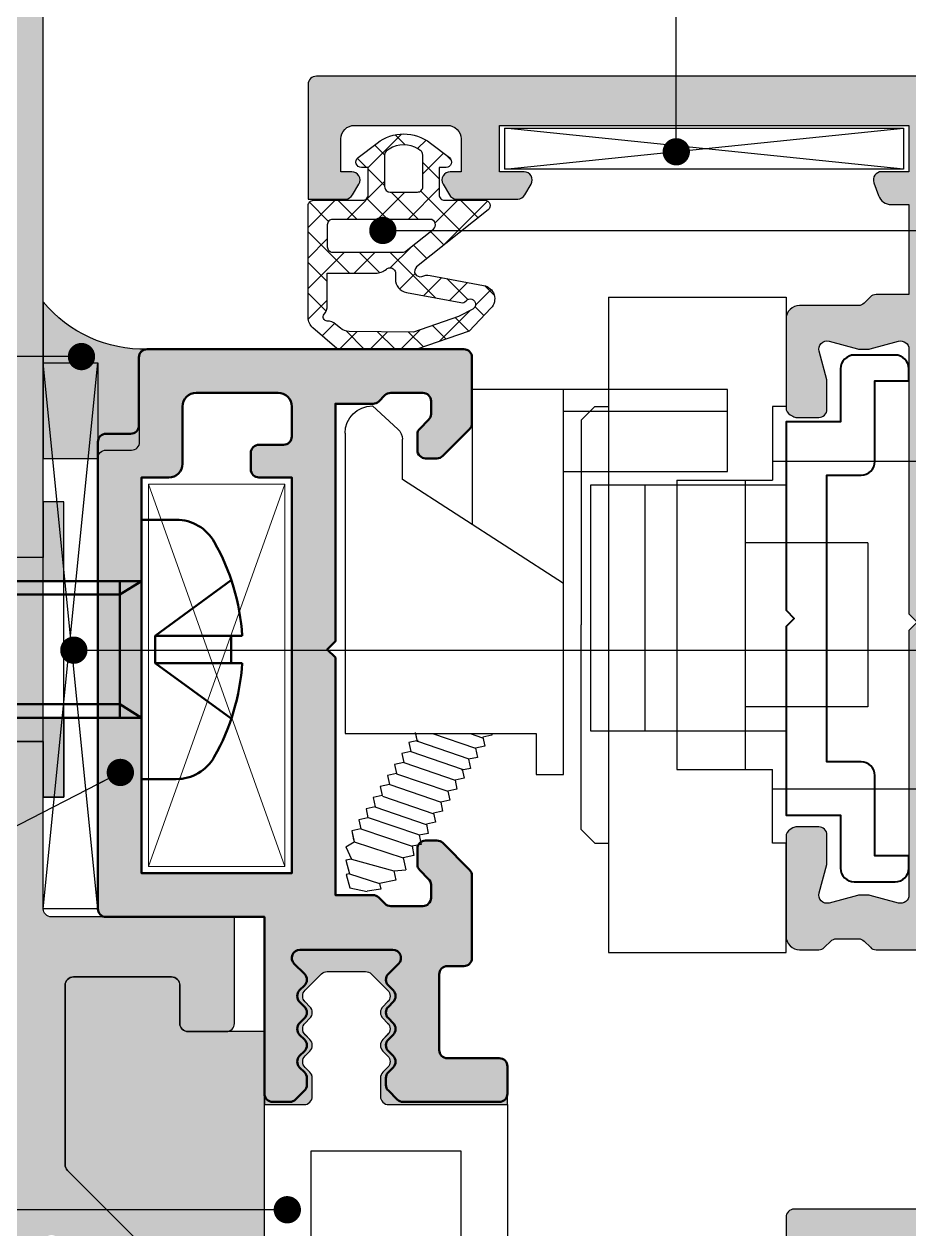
# Model space of a CAD drawing. Header units: millimetres. Extents: x 12 to 3612, y 18 to 315.
# Drawn here: x 1388.13 to 1420.53, y 148.55 to 192.69 of the extents above; entities that cross this region are included whole.
import ezdxf

# ---------------------------------------------------------------- set-up
doc = ezdxf.new("R2010")
doc.units = ezdxf.units.MM
for name, color, linetype in [('Aksesuar', 7, 'Continuous'), ('aksesuar_k', 7, 'Continuous'), ('ölçü_k', 250, 'Continuous')]:
    doc.layers.add(name, color=color, linetype=linetype)
doc.layers.add('AM_0N', color=7, linetype='Continuous', lineweight=50)
doc.styles.get("Standard").update_dxf_attribs({"font": 'arial.ttf'})
doc.dimstyles.new('ISO-25', dxfattribs={"dimtxt": 2.5, "dimasz": 2.5, "dimexe": 1.25, "dimexo": 0.625, "dimtad": 1, "dimtxsty": 'Standard', "dimcen": 2.5, "dimadec": 0, "dimazin": 0, "dimtfac": 1, "dimtmove": 0, "dimatfit": 3, "dimfxl": 1, "dimarcsym": 0})

# ---------------------------------------------------------------- blocks, each defined once
blk = doc.blocks.new('SLK1B')
blk.add_hatch(color=0).paths.add_polyline_path([(934.464, 454.715), (934.464, 456.991), (933.064, 456.991), (931.664, 456.991, -0.414214), (931.364, 457.291), (931.364, 458.691, 0.414214), (931.064, 458.991), (927.464, 458.991, 0.414214), (927.164, 458.691), (927.164, 452.115, 0.198912), (927.252, 451.903), (933.276, 445.879, -0.198912), (933.364, 445.667), (934.464, 445.667), (934.464, 454.315)])
blk.add_lwpolyline([(934.464, 445.667), (934.464, 454.315), (934.464, 454.715), (934.464, 456.991), (933.064, 456.991), (931.664, 456.991, -0.414214), (931.364, 457.291), (931.364, 458.691, 0.414214), (931.064, 458.991), (927.464, 458.991, 0.414214), (927.164, 458.691), (927.164, 452.115, 0.198912), (927.252, 451.903), (933.276, 445.879, -0.198912), (933.364, 445.667)], format="xyb", close=True)
blk = doc.blocks.new('A03088')
at = {"color": 0}
for p, q in [((-2149.86, 2825.508), (-2147.86, 2845.508)), ((-2147.86, 2825.508), (-2149.86, 2845.508))]:
    blk.add_line(p, q, dxfattribs=at)
blk.add_lwpolyline([(-2149.86, 2825.508), (-2149.86, 2845.508), (-2147.86, 2845.508), (-2147.86, 2825.508)], close=True, dxfattribs=at)
blk = doc.blocks.new('V6 05 20')
at = {"layer": 'AM_0N', "color": 0}
for p, q in [((-128.974, 351.231), (-130.245, 351.231)), ((-130.245, 348.981), (-130.245, 351.231)), ((-151.545, 348.981), (-152.245, 348.281)), ((-151.545, 343.981), (-151.545, 348.981)), ((-131.045, 348.981), (-151.545, 348.981)), ((-130.245, 348.981), (-131.045, 348.981)), ((-131.045, 348.49), (-130.245, 348.981)), ((-131.045, 343.981), (-131.045, 348.981)), ((-130.245, 343.981), (-130.245, 348.981)), ((-126.958, 349.016), (-129.745, 346.981)), ((-152.245, 344.681), (-152.245, 348.281)), ((-152.036, 348.49), (-131.045, 348.49)), ((-129.745, 346.981), (-126.958, 346.981)), ((-129.745, 345.981), (-129.745, 346.981)), ((-126.958, 346.981), (-126.561, 346.981)), ((-126.958, 345.981), (-126.958, 346.981)), ((-126.958, 343.946), (-129.745, 345.981)), ((-129.745, 345.981), (-126.958, 345.981)), ((-126.958, 345.981), (-126.561, 345.981)), ((-151.545, 343.981), (-152.245, 344.681)), ((-152.036, 344.472), (-131.045, 344.472)), ((-131.045, 344.472), (-130.245, 343.981)), ((-131.045, 343.981), (-151.545, 343.981)), ((-130.245, 343.981), (-131.045, 343.981)), ((-130.245, 343.981), (-130.245, 341.731)), ((-128.974, 341.731), (-130.245, 341.731))]:
    blk.add_line(p, q, dxfattribs=at)
at = {"layer": 'AM_0N', "color": 0, "extrusion": (0, 0, -1)}
for centre, radius, start, end in [((128.974, 349.631), 1.6, 90, 150.5155), ((134.545, 346.481), 8, 150.5155, 176.4167), ((134.545, 346.481), 8, 183.5833, 209.4845), ((128.974, 343.331), 1.6, 209.4845, 270)]:
    blk.add_arc(centre, radius, start, end, dxfattribs=at)
blk = doc.blocks.new('50MN800')
at = {"ltscale": 10}
h = blk.add_hatch(color=252, dxfattribs=at)
edge = h.paths.add_edge_path()
edge.add_line((2512.086, 1101.666), (2512.086, 1079.166))
edge.add_line((2512.086, 1079.166), (2412.386, 1079.166))
edge.add_arc((2412.386, 1079.466), 0.3, 180, 270, ccw=False)
edge.add_line((2412.086, 1079.466), (2412.086, 1081.153))
edge.add_arc((2412.386, 1081.153), 0.3, 175, 180, ccw=False)
edge.add_line((2412.087, 1081.179), (2412.149, 1081.892))
edge.add_arc((2412.448, 1081.866), 0.3, 90, 175, ccw=False)
edge.add_line((2412.448, 1082.166), (2412.986, 1082.166))
edge.add_arc((2412.986, 1081.866), 0.3, 0, 90, ccw=False)
edge.add_line((2413.286, 1081.866), (2413.286, 1080.966))
edge.add_arc((2413.586, 1080.966), 0.3, 180, 270)
edge.add_line((2413.586, 1080.666), (2414.834, 1080.666))
edge.add_arc((2414.834, 1080.966), 0.3, 270, 350)
edge.add_line((2415.13, 1080.914), (2415.324, 1082.018))
edge.add_arc((2415.62, 1081.966), 0.3, 90, 170, ccw=False)
edge.add_line((2415.62, 1082.266), (2416.067, 1082.266))
edge.add_line((2416.067, 1082.266), (2416.386, 1081.766))
edge.add_line((2416.386, 1081.766), (2416.704, 1082.266))
edge.add_line((2416.704, 1082.266), (2418.197, 1082.266))
edge.add_arc((2418.197, 1081.966), 0.3, 5, 90, ccw=False)
edge.add_line((2418.496, 1081.992), (2418.562, 1081.24))
edge.add_arc((2418.861, 1081.266), 0.3, 185, 270)
edge.add_line((2418.861, 1080.966), (2421.086, 1080.966))
edge.add_line((2421.086, 1080.966), (2422.086, 1081.966))
edge.add_line((2422.086, 1081.966), (2422.086, 1085.285))
edge.add_line((2422.086, 1085.285), (2421.304, 1086.066))
edge.add_line((2421.304, 1086.066), (2421.154, 1086.066))
edge.add_line((2421.154, 1086.066), (2420.836, 1086.566))
edge.add_line((2420.836, 1086.566), (2420.517, 1086.066))
edge.add_line((2420.517, 1086.066), (2419.354, 1086.066))
edge.add_line((2419.354, 1086.066), (2419.036, 1086.566))
edge.add_line((2419.036, 1086.566), (2418.717, 1086.066))
edge.add_line((2418.717, 1086.066), (2417.554, 1086.066))
edge.add_line((2417.554, 1086.066), (2417.236, 1086.566))
edge.add_line((2417.236, 1086.566), (2416.917, 1086.066))
edge.add_line((2416.917, 1086.066), (2415.62, 1086.066))
edge.add_arc((2415.62, 1086.366), 0.3, 190, 270, ccw=False)
edge.add_line((2415.324, 1086.314), (2415.13, 1087.418))
edge.add_arc((2414.834, 1087.366), 0.3, 10, 90)
edge.add_line((2414.834, 1087.666), (2413.586, 1087.666))
edge.add_arc((2413.586, 1087.366), 0.3, 90, 180)
edge.add_line((2413.286, 1087.366), (2413.286, 1086.466))
edge.add_arc((2412.986, 1086.466), 0.3, 270, 360, ccw=False)
edge.add_line((2412.986, 1086.166), (2412.448, 1086.166))
edge.add_arc((2412.448, 1086.466), 0.3, 185, 270, ccw=False)
edge.add_line((2412.149, 1086.44), (2412.087, 1087.153))
edge.add_arc((2412.386, 1087.179), 0.3, 180, 185, ccw=False)
edge.add_line((2412.086, 1087.179), (2412.086, 1088.866))
edge.add_arc((2412.386, 1088.866), 0.3, 90, 180, ccw=False)
edge.add_line((2412.386, 1089.166), (2415.925, 1089.166))
edge.add_arc((2415.925, 1088.866), 0.3, 10, 90, ccw=False)
edge.add_line((2416.221, 1088.918), (2416.292, 1088.514))
edge.add_arc((2416.588, 1088.566), 0.3, 190, 270)
edge.add_line((2416.588, 1088.266), (2421.586, 1088.266))
edge.add_arc((2421.586, 1088.766), 0.5, 270, 360)
edge.add_line((2422.086, 1088.766), (2422.086, 1089.441))
edge.add_arc((2422.386, 1089.441), 0.3, 135, 180, ccw=False)
edge.add_line((2422.174, 1089.654), (2422.374, 1089.854))
edge.add_arc((2422.162, 1090.066), 0.3, 315, 405)
edge.add_line((2422.374, 1090.278), (2422.198, 1090.454))
edge.add_arc((2422.41, 1090.666), 0.3, 135, 225, ccw=False)
edge.add_line((2422.198, 1090.878), (2422.374, 1091.054))
edge.add_arc((2422.162, 1091.266), 0.3, 315, 405)
edge.add_line((2422.374, 1091.478), (2422.198, 1091.654))
edge.add_arc((2422.41, 1091.866), 0.3, 135, 225, ccw=False)
edge.add_line((2422.198, 1092.078), (2422.374, 1092.254))
edge.add_arc((2422.162, 1092.466), 0.3, 315, 405)
edge.add_line((2422.374, 1092.678), (2422.198, 1092.854))
edge.add_arc((2422.41, 1093.066), 0.3, 135, 225, ccw=False)
edge.add_line((2422.198, 1093.278), (2422.374, 1093.454))
edge.add_arc((2422.162, 1093.666), 0.3, 315, 405)
edge.add_line((2422.374, 1093.878), (2422.198, 1094.054))
edge.add_arc((2422.41, 1094.266), 0.3, 180, 225, ccw=False)
edge.add_line((2422.11, 1094.266), (2422.11, 1094.866))
edge.add_line((2422.11, 1094.866), (2422.41, 1095.166))
edge.add_line((2422.41, 1095.166), (2422.11, 1095.466))
edge.add_line((2422.11, 1095.466), (2422.11, 1096.066))
edge.add_arc((2422.41, 1096.066), 0.3, 135, 180, ccw=False)
edge.add_line((2422.198, 1096.278), (2422.374, 1096.454))
edge.add_arc((2422.162, 1096.666), 0.3, 315, 405)
edge.add_line((2422.374, 1096.878), (2422.198, 1097.054))
edge.add_arc((2422.41, 1097.266), 0.3, 134.9997, 225, ccw=False)
edge.add_line((2422.198, 1097.478), (2422.374, 1097.654))
edge.add_arc((2422.162, 1097.866), 0.3, 314.9997, 405)
edge.add_line((2422.374, 1098.078), (2422.198, 1098.254))
edge.add_arc((2422.41, 1098.466), 0.3, 135, 225, ccw=False)
edge.add_line((2422.198, 1098.678), (2422.374, 1098.854))
edge.add_arc((2422.162, 1099.066), 0.3, 315, 405)
edge.add_line((2422.374, 1099.278), (2421.654, 1099.997))
edge.add_arc((2421.442, 1099.785), 0.3, 45, 135)
edge.add_line((2421.23, 1099.997), (2421.031, 1099.798))
edge.add_arc((2420.819, 1100.011), 0.3, 225, 315, ccw=False)
edge.add_line((2420.607, 1099.798), (2420.231, 1100.174))
edge.add_arc((2420.019, 1099.962), 0.3, 45, 135)
edge.add_line((2419.807, 1100.174), (2419.431, 1099.798))
edge.add_arc((2419.219, 1100.011), 0.3, 225, 315, ccw=False)
edge.add_line((2419.007, 1099.798), (2418.631, 1100.174))
edge.add_arc((2418.419, 1099.962), 0.3, 45, 135)
edge.add_line((2418.207, 1100.174), (2417.831, 1099.798))
edge.add_arc((2417.619, 1100.011), 0.3, 225, 315, ccw=False)
edge.add_line((2417.407, 1099.798), (2417.031, 1100.174))
edge.add_arc((2416.819, 1099.962), 0.3, 45, 135)
edge.add_line((2416.607, 1100.174), (2416.231, 1099.798))
edge.add_arc((2416.019, 1100.011), 0.3, 225, 315, ccw=False)
edge.add_line((2415.807, 1099.798), (2415.431, 1100.174))
edge.add_arc((2415.219, 1099.962), 0.3, 45, 135)
edge.add_line((2415.007, 1100.174), (2414.631, 1099.798))
edge.add_arc((2414.419, 1100.011), 0.3, 225, 315, ccw=False)
edge.add_line((2414.207, 1099.798), (2413.831, 1100.174))
edge.add_arc((2413.619, 1099.962), 0.3, 45, 135)
edge.add_line((2413.407, 1100.174), (2413.031, 1099.798))
edge.add_arc((2412.819, 1100.011), 0.3, 225, 315, ccw=False)
edge.add_line((2412.607, 1099.798), (2412.231, 1100.174))
edge.add_arc((2412.019, 1099.962), 0.3, 45, 135)
edge.add_line((2411.807, 1100.174), (2411.431, 1099.798))
edge.add_arc((2411.219, 1100.011), 0.3, 225, 315, ccw=False)
edge.add_line((2411.007, 1099.798), (2410.631, 1100.174))
edge.add_arc((2410.419, 1099.962), 0.3, 45, 135)
edge.add_line((2410.207, 1100.174), (2409.831, 1099.798))
edge.add_arc((2409.619, 1100.011), 0.3, 225, 315, ccw=False)
edge.add_line((2409.407, 1099.798), (2409.031, 1100.174))
edge.add_arc((2408.819, 1099.962), 0.3, 45, 135)
edge.add_line((2408.607, 1100.174), (2408.231, 1099.798))
edge.add_arc((2408.019, 1100.011), 0.3, 225, 315, ccw=False)
edge.add_line((2407.807, 1099.798), (2407.431, 1100.174))
edge.add_arc((2407.219, 1099.962), 0.3, 45, 135)
edge.add_line((2407.007, 1100.174), (2406.631, 1099.798))
edge.add_arc((2406.419, 1100.011), 0.3, 225, 315, ccw=False)
edge.add_line((2406.207, 1099.798), (2405.831, 1100.174))
edge.add_arc((2405.619, 1099.962), 0.3, 45, 135)
edge.add_line((2405.407, 1100.174), (2405.031, 1099.798))
edge.add_arc((2404.819, 1100.011), 0.3, 225, 315, ccw=False)
edge.add_line((2404.607, 1099.798), (2404.231, 1100.174))
edge.add_arc((2404.019, 1099.962), 0.3, 45, 135)
edge.add_line((2403.807, 1100.174), (2403.431, 1099.798))
edge.add_arc((2403.219, 1100.011), 0.3, 225, 315, ccw=False)
edge.add_line((2403.007, 1099.798), (2402.631, 1100.174))
edge.add_arc((2402.419, 1099.962), 0.3, 45, 135)
edge.add_line((2402.207, 1100.174), (2401.831, 1099.798))
edge.add_arc((2401.619, 1100.011), 0.3, 225, 315, ccw=False)
edge.add_line((2401.407, 1099.798), (2401.031, 1100.174))
edge.add_arc((2400.819, 1099.962), 0.3, 45, 135)
edge.add_line((2400.607, 1100.174), (2400.308, 1099.787))
edge.add_arc((2400.019, 1100.011), 0.366, 225, 322.3703, ccw=False)
edge.add_line((2399.76, 1099.752), (2398.434, 1101.078))
edge.add_arc((2398.222, 1100.866), 0.3, 45, 90)
edge.add_line((2398.222, 1101.166), (2397.386, 1101.166))
edge.add_arc((2397.386, 1100.866), 0.3, 90, 180)
edge.add_line((2397.086, 1100.866), (2397.086, 1100.766))
edge.add_arc((2396.786, 1100.766), 0.3, 270, 360, ccw=False)
edge.add_line((2396.786, 1100.466), (2396.386, 1100.466))
edge.add_arc((2396.386, 1100.766), 0.3, 180, 270, ccw=False)
edge.add_line((2396.086, 1100.766), (2396.086, 1101.542))
edge.add_arc((2396.386, 1101.542), 0.3, 135, 180, ccw=False)
edge.add_line((2396.174, 1101.754), (2396.498, 1102.078))
edge.add_arc((2396.71, 1101.866), 0.3, 90, 135, ccw=False)
edge.add_line((2396.71, 1102.166), (2399.267, 1102.166))
edge.add_line((2399.267, 1102.166), (2399.586, 1101.666))
edge.add_line((2399.586, 1101.666), (2399.904, 1102.166))
edge.add_line((2399.904, 1102.166), (2401.067, 1102.166))
edge.add_line((2401.067, 1102.166), (2401.386, 1101.666))
edge.add_line((2401.386, 1101.666), (2401.704, 1102.166))
edge.add_line((2401.704, 1102.166), (2401.704, 1103.866))
edge.add_line((2401.704, 1103.866), (2402.004, 1104.166))
edge.add_line((2402.004, 1104.166), (2401.704, 1104.466))
edge.add_line((2401.704, 1104.466), (2401.704, 1106.166))
edge.add_line((2401.704, 1106.166), (2400.823, 1106.166))
edge.add_line((2400.823, 1106.166), (2400.504, 1106.666))
edge.add_line((2400.504, 1106.666), (2400.186, 1106.166))
edge.add_line((2400.186, 1106.166), (2396.71, 1106.166))
edge.add_arc((2396.71, 1106.466), 0.3, 225, 270, ccw=False)
edge.add_line((2396.498, 1106.254), (2396.174, 1106.578))
edge.add_arc((2396.386, 1106.79), 0.3, 180, 225, ccw=False)
edge.add_line((2396.086, 1106.79), (2396.086, 1107.566))
edge.add_arc((2396.386, 1107.566), 0.3, 90, 180, ccw=False)
edge.add_line((2396.386, 1107.866), (2396.786, 1107.866))
edge.add_arc((2396.786, 1107.566), 0.3, 0, 90, ccw=False)
edge.add_line((2397.086, 1107.566), (2397.086, 1107.466))
edge.add_arc((2397.386, 1107.466), 0.3, 180, 270)
edge.add_line((2397.386, 1107.166), (2398.222, 1107.166))
edge.add_arc((2398.222, 1107.466), 0.3, 270, 315)
edge.add_line((2398.434, 1107.254), (2399.758, 1108.578))
edge.add_arc((2399.97, 1108.366), 0.3, 90, 135, ccw=False)
edge.add_line((2399.97, 1108.666), (2413.662, 1108.666))
edge.add_arc((2413.662, 1108.366), 0.3, 45, 90, ccw=False)
edge.add_line((2413.874, 1108.578), (2419.898, 1102.554))
edge.add_arc((2420.11, 1102.766), 0.3, 225, 270)
edge.add_line((2420.11, 1102.466), (2426.686, 1102.466))
edge.add_arc((2426.686, 1102.766), 0.3, 270, 360)
edge.add_line((2426.986, 1102.766), (2426.986, 1106.366))
edge.add_arc((2426.686, 1106.366), 0.3, 0, 90)
edge.add_line((2426.686, 1106.666), (2425.286, 1106.666))
edge.add_arc((2425.286, 1106.966), 0.3, 180, 270, ccw=False)
edge.add_line((2424.986, 1106.966), (2424.986, 1108.366))
edge.add_arc((2425.286, 1108.366), 0.3, 90, 180, ccw=False)
edge.add_line((2425.286, 1108.666), (2429.186, 1108.666))
edge.add_line((2429.186, 1108.666), (2429.186, 1101.966))
edge.add_arc((2429.486, 1101.966), 0.3, 180, 270)
edge.add_line((2429.486, 1101.666), (2512.086, 1101.666))
h.paths.add_polyline_path([(2424.586, 1099.466), (2509.086, 1099.466), (2509.086, 1081.166), (2424.586, 1081.166)], flags=16)
edge = h.paths.add_edge_path(flags=16)
edge.add_line((2409.704, 1102.166), (2409.404, 1101.647))
edge.add_line((2409.404, 1101.647), (2409.104, 1102.166))
edge.add_line((2409.104, 1102.166), (2407.904, 1102.166))
edge.add_line((2407.904, 1102.166), (2407.604, 1101.647))
edge.add_line((2407.604, 1101.647), (2407.304, 1102.166))
edge.add_line((2407.304, 1102.166), (2406.104, 1102.166))
edge.add_line((2406.104, 1102.166), (2405.804, 1101.647))
edge.add_line((2405.804, 1101.647), (2405.504, 1102.166))
edge.add_line((2405.504, 1102.166), (2404.293, 1102.166))
edge.add_line((2404.293, 1102.166), (2404.004, 1101.666))
edge.add_line((2404.004, 1101.666), (2403.704, 1102.186))
edge.add_line((2403.704, 1102.186), (2403.704, 1106.166))
edge.add_line((2403.704, 1106.166), (2404.593, 1106.166))
edge.add_line((2404.593, 1106.166), (2404.904, 1106.666))
edge.add_line((2404.904, 1106.666), (2405.193, 1106.166))
edge.add_line((2405.193, 1106.166), (2406.393, 1106.166))
edge.add_line((2406.393, 1106.166), (2406.698, 1106.656))
edge.add_line((2406.698, 1106.656), (2407.004, 1106.166))
edge.add_line((2407.004, 1106.166), (2408.193, 1106.166))
edge.add_line((2408.193, 1106.166), (2408.498, 1106.656))
edge.add_line((2408.498, 1106.656), (2408.804, 1106.166))
edge.add_line((2408.804, 1106.166), (2409.993, 1106.166))
edge.add_line((2409.993, 1106.166), (2410.298, 1106.656))
edge.add_line((2410.298, 1106.656), (2410.604, 1106.166))
edge.add_line((2410.604, 1106.166), (2411.498, 1106.166))
edge.add_line((2411.498, 1106.166), (2411.998, 1106.666))
edge.add_line((2411.998, 1106.666), (2412.833, 1106.666))
edge.add_arc((2412.833, 1106.366), 0.3, 45, 90, ccw=False)
edge.add_line((2413.045, 1106.578), (2417.445, 1102.178))
edge.add_arc((2417.233, 1101.966), 0.3, -90, 45, ccw=False)
edge.add_line((2417.233, 1101.666), (2411.998, 1101.666))
edge.add_line((2411.998, 1101.666), (2411.498, 1102.166))
edge.add_line((2411.498, 1102.166), (2409.704, 1102.166))
at = {"color": 252, "ltscale": 10}
blk.add_lwpolyline([(2413.874, 1108.578), (2419.898, 1102.554, 0.198912), (2420.11, 1102.466), (2426.686, 1102.466, 0.414214), (2426.986, 1102.766), (2426.986, 1106.366, 0.414214), (2426.686, 1106.666), (2425.286, 1106.666, -0.414214), (2424.986, 1106.966), (2424.986, 1108.366, -0.414214), (2425.286, 1108.666), (2429.186, 1108.666), (2429.186, 1101.966, 0.414214), (2429.486, 1101.666), (2512.086, 1101.666)], format="xyb", dxfattribs=at)
blk = doc.blocks.new('50MN630')
h = blk.add_hatch(color=253)
h.paths.add_polyline_path([(-2015.185, 2837.69, -0.198912), (-2015.273, 2837.478), (-2016.258, 2836.492, -0.198912), (-2016.47, 2836.404), (-2016.885, 2836.404, -0.414214), (-2017.185, 2836.704), (-2017.185, 2837.28, -0.198912), (-2017.097, 2837.492), (-2016.773, 2837.817, 0.198912), (-2016.685, 2838.029), (-2016.685, 2838.504, 0.414214), (-2016.985, 2838.804), (-2018.16, 2838.804, 0.198912), (-2018.373, 2838.717), (-2018.597, 2838.492, -0.198912), (-2018.809, 2838.404), (-2020.185, 2838.404), (-2020.185, 2829.704), (-2020.485, 2829.404), (-2020.185, 2829.104), (-2020.185, 2820.404), (-2018.809, 2820.404, -0.198912), (-2018.597, 2820.317), (-2018.373, 2820.092, 0.198912), (-2018.16, 2820.004), (-2016.985, 2820.004, 0.414214), (-2016.685, 2820.304), (-2016.685, 2820.78, 0.198912), (-2016.773, 2820.992), (-2017.097, 2821.317, -0.198912), (-2017.185, 2821.529), (-2017.185, 2822.104, -0.414214), (-2016.885, 2822.404), (-2016.47, 2822.404, -0.198912), (-2016.258, 2822.317), (-2015.273, 2821.331, -0.198912), (-2015.185, 2821.119), (-2015.185, 2818.104, -0.414214), (-2015.485, 2817.804), (-2016.085, 2817.804, 0.414214), (-2016.385, 2817.504), (-2016.385, 2814.729, 0.414214), (-2016.085, 2814.429), (-2014.185, 2814.429, -0.414214), (-2013.885, 2814.129), (-2013.885, 2813.129, -0.414214), (-2014.185, 2812.829), (-2017.712, 2812.829, -0.198912), (-2017.924, 2812.917), (-2018.248, 2813.241, -0.198912), (-2018.336, 2813.453), (-2018.336, 2813.704, -0.198912), (-2018.248, 2813.917), (-2018.073, 2814.092, 0.414214), (-2018.073, 2814.517), (-2018.248, 2814.692, -0.414214), (-2018.248, 2815.117), (-2018.073, 2815.292, 0.414214), (-2018.073, 2815.717), (-2018.248, 2815.892, -0.414214), (-2018.248, 2816.317), (-2018.073, 2816.492, 0.414214), (-2018.073, 2816.917), (-2018.248, 2817.092, -0.414214), (-2018.248, 2817.517), (-2017.873, 2817.892, 0.668179), (-2018.085, 2818.404), (-2021.485, 2818.404, 0.668179), (-2021.697, 2817.892), (-2021.321, 2817.517, -0.414214), (-2021.321, 2817.092), (-2021.497, 2816.917, 0.414214), (-2021.497, 2816.492), (-2021.321, 2816.317, -0.414214), (-2021.321, 2815.892), (-2021.497, 2815.717, 0.414214), (-2021.497, 2815.292), (-2021.321, 2815.117, -0.414214), (-2021.321, 2814.692), (-2021.497, 2814.517, 0.414214), (-2021.497, 2814.092), (-2021.321, 2813.917, -0.198912), (-2021.233, 2813.704), (-2021.233, 2813.453, -0.198912), (-2021.321, 2813.241), (-2021.645, 2812.917, -0.198912), (-2021.857, 2812.829), (-2022.485, 2812.829, -0.414214), (-2022.785, 2813.129), (-2022.785, 2819.604), (-2028.585, 2819.604, -0.414214), (-2028.885, 2819.904), (-2028.885, 2837.004, -0.414214), (-2028.585, 2837.304), (-2027.685, 2837.304, 0.414214), (-2027.385, 2837.604), (-2027.385, 2840.104, -0.414214), (-2027.085, 2840.404), (-2015.485, 2840.404, -0.414214), (-2015.185, 2840.104)])
h.paths.add_polyline_path([(-2026.285, 2835.704, 0.414214), (-2025.785, 2836.204), (-2025.785, 2838.304, -0.414214), (-2025.285, 2838.804), (-2022.285, 2838.804, -0.414214), (-2021.785, 2838.304), (-2021.785, 2837.204, -0.414214), (-2022.085, 2836.904), (-2022.985, 2836.904, 0.414214), (-2023.285, 2836.604), (-2023.285, 2836.004, 0.414214), (-2022.985, 2835.704), (-2021.785, 2835.704), (-2021.785, 2821.204), (-2027.285, 2821.204), (-2027.285, 2835.704)], flags=16)
at = {"color": 253}
for points in [[(-2015.185, 2837.69, -0.198912), (-2015.273, 2837.478), (-2016.258, 2836.492, -0.198912), (-2016.47, 2836.404), (-2016.885, 2836.404, -0.414214), (-2017.185, 2836.704), (-2017.185, 2837.28, -0.198912), (-2017.097, 2837.492), (-2016.773, 2837.817, 0.198912), (-2016.685, 2838.029), (-2016.685, 2838.504, 0.414214), (-2016.985, 2838.804), (-2018.16, 2838.804, 0.198912), (-2018.373, 2838.717), (-2018.597, 2838.492, -0.198912), (-2018.809, 2838.404), (-2020.185, 2838.404), (-2020.185, 2829.704), (-2020.485, 2829.404), (-2020.185, 2829.104), (-2020.185, 2820.404), (-2018.809, 2820.404, -0.198912), (-2018.597, 2820.317), (-2018.373, 2820.092, 0.198912), (-2018.16, 2820.004), (-2016.985, 2820.004, 0.414214), (-2016.685, 2820.304), (-2016.685, 2820.78, 0.198912), (-2016.773, 2820.992), (-2017.097, 2821.317, -0.198912), (-2017.185, 2821.529), (-2017.185, 2822.104, -0.414214), (-2016.885, 2822.404), (-2016.47, 2822.404, -0.198912), (-2016.258, 2822.317), (-2015.273, 2821.331, -0.198912), (-2015.185, 2821.119), (-2015.185, 2818.104, -0.414214), (-2015.485, 2817.804), (-2016.085, 2817.804, 0.414214), (-2016.385, 2817.504), (-2016.385, 2814.729, 0.414214), (-2016.085, 2814.429), (-2014.185, 2814.429, -0.414214), (-2013.885, 2814.129), (-2013.885, 2813.129, -0.414214), (-2014.185, 2812.829), (-2017.712, 2812.829, -0.198912), (-2017.924, 2812.917), (-2018.248, 2813.241, -0.198912), (-2018.336, 2813.453), (-2018.336, 2813.704, -0.198912), (-2018.248, 2813.917), (-2018.073, 2814.092, 0.414214), (-2018.073, 2814.517), (-2018.248, 2814.692, -0.414214), (-2018.248, 2815.117), (-2018.073, 2815.292, 0.414214), (-2018.073, 2815.717), (-2018.248, 2815.892, -0.414214), (-2018.248, 2816.317), (-2018.073, 2816.492, 0.414214), (-2018.073, 2816.917), (-2018.248, 2817.092, -0.414214), (-2018.248, 2817.517), (-2017.873, 2817.892, 0.668179), (-2018.085, 2818.404), (-2021.485, 2818.404, 0.668179), (-2021.697, 2817.892), (-2021.321, 2817.517, -0.414214), (-2021.321, 2817.092), (-2021.497, 2816.917, 0.414214), (-2021.497, 2816.492), (-2021.321, 2816.317, -0.414214), (-2021.321, 2815.892), (-2021.497, 2815.717, 0.414214), (-2021.497, 2815.292), (-2021.321, 2815.117, -0.414214), (-2021.321, 2814.692), (-2021.497, 2814.517, 0.414214), (-2021.497, 2814.092), (-2021.321, 2813.917, -0.198912), (-2021.233, 2813.704), (-2021.233, 2813.453, -0.198912), (-2021.321, 2813.241), (-2021.645, 2812.917, -0.198912), (-2021.857, 2812.829), (-2022.485, 2812.829, -0.414214), (-2022.785, 2813.129), (-2022.785, 2819.604), (-2028.585, 2819.604, -0.414214), (-2028.885, 2819.904), (-2028.885, 2837.004, -0.414214), (-2028.585, 2837.304), (-2027.685, 2837.304, 0.414214), (-2027.385, 2837.604), (-2027.385, 2840.104, -0.414214), (-2027.085, 2840.404), (-2015.485, 2840.404, -0.414214), (-2015.185, 2840.104)], [(-2026.285, 2835.704, 0.414214), (-2025.785, 2836.204), (-2025.785, 2838.304, -0.414214), (-2025.285, 2838.804), (-2022.285, 2838.804, -0.414214), (-2021.785, 2838.304), (-2021.785, 2837.204, -0.414214), (-2022.085, 2836.904), (-2022.985, 2836.904, 0.414214), (-2023.285, 2836.604), (-2023.285, 2836.004, 0.414214), (-2022.985, 2835.704), (-2021.785, 2835.704), (-2021.785, 2821.204), (-2027.285, 2821.204), (-2027.285, 2835.704)]]:
    blk.add_lwpolyline(points, format="xyb", close=True, dxfattribs=at)
blk = doc.blocks.new('A02185')
at = {"color": 31}
blk.add_lwpolyline([(-1972.74, 2771.529), (-1972.74, 2812.729), (-1971.289, 2812.729, 0.414214), (-1970.989, 2813.029), (-1970.989, 2813.704, 0.198912), (-1971.076, 2813.917), (-1971.252, 2814.092, -0.414213), (-1971.252, 2814.517), (-1971.076, 2814.692, 0.414214), (-1971.076, 2815.117), (-1971.252, 2815.292, -0.414215), (-1971.252, 2815.717), (-1971.076, 2815.892, 0.414215), (-1971.076, 2816.317), (-1971.252, 2816.492, -0.414214), (-1971.252, 2816.917), (-1970.652, 2817.517, -0.198912), (-1970.44, 2817.604), (-1969.04, 2817.604, -0.198912), (-1968.828, 2817.517), (-1968.228, 2816.917, -0.414214), (-1968.228, 2816.492), (-1968.404, 2816.317, 0.414215), (-1968.404, 2815.892), (-1968.228, 2815.717, -0.414215), (-1968.228, 2815.292), (-1968.404, 2815.117, 0.414213), (-1968.404, 2814.692), (-1968.228, 2814.517, -0.414214), (-1968.228, 2814.092), (-1968.404, 2813.917, 0.198912), (-1968.492, 2813.704), (-1968.492, 2813.029, 0.414214), (-1968.192, 2812.729), (-1963.84, 2812.729), (-1963.84, 2805.429)], format="xyb", dxfattribs=at)
blk.add_lwpolyline([(-1971.04, 2805.629), (-1965.54, 2805.629), (-1965.54, 2811.029), (-1971.04, 2811.029)], close=True, dxfattribs=at)
blk = doc.blocks.new('50MN656')
at = {"ltscale": 10}
h = blk.add_hatch(color=252, dxfattribs=at)
h.paths.add_polyline_path([(-1916.185, 2800.194), (-1916.185, 2850.694), (-1970.885, 2850.694, 0.414214), (-1971.185, 2850.394), (-1971.185, 2846.194), (-1969.816, 2846.194, 0.267949), (-1969.556, 2846.344), (-1969.325, 2846.744, 0.57735), (-1969.585, 2847.194), (-1969.985, 2847.194), (-1969.985, 2848.394, -0.414214), (-1969.485, 2848.894), (-1966.085, 2848.894, -0.414214), (-1965.585, 2848.394), (-1965.585, 2847.194), (-1965.985, 2847.194, 0.57735), (-1966.244, 2846.744), (-1966.014, 2846.344, 0.267949), (-1965.754, 2846.194), (-1963.511, 2846.194, 0.267949), (-1963.251, 2846.344), (-1963.02, 2846.744, 0.57735), (-1963.28, 2847.194), (-1964.18, 2847.194), (-1964.18, 2848.894), (-1949.185, 2848.894), (-1949.185, 2847.194), (-1950.186, 2847.194, 0.520567), (-1950.468, 2846.792), (-1950.298, 2846.323, 0.315299), (-1949.828, 2845.994), (-1949.185, 2845.994), (-1949.185, 2842.694), (-1950.385, 2842.694, 0.198912), (-1950.597, 2842.607), (-1950.821, 2842.382, -0.198912), (-1951.033, 2842.294), (-1953.185, 2842.294, 0.414214), (-1953.685, 2841.794), (-1953.685, 2838.552, 0.267949), (-1953.535, 2838.292), (-1953.435, 2838.235, 0.131652), (-1953.285, 2838.194), (-1952.485, 2838.194, 0.414214), (-1952.185, 2838.494), (-1952.185, 2839.496, 0.065543), (-1952.195, 2839.573), (-1952.474, 2840.617, -0.57735), (-1952.107, 2840.984), (-1951.064, 2840.705, 0.065543), (-1950.986, 2840.694), (-1950.683, 2840.694, 0.065543), (-1950.606, 2840.705), (-1949.562, 2840.984, -0.493145), (-1949.185, 2840.694), (-1949.185, 2830.994), (-1948.885, 2830.694), (-1949.185, 2830.394), (-1949.185, 2820.694, -0.493145), (-1949.562, 2820.405), (-1950.606, 2820.684, 0.065543), (-1950.683, 2820.694), (-1950.986, 2820.694, 0.065543), (-1951.064, 2820.684), (-1952.107, 2820.405, -0.57735), (-1952.474, 2820.772), (-1952.195, 2821.815, 0.065543), (-1952.185, 2821.893), (-1952.185, 2822.894, 0.414214), (-1952.485, 2823.194), (-1953.285, 2823.194, 0.131652), (-1953.435, 2823.154), (-1953.535, 2823.096, 0.267949), (-1953.685, 2822.837), (-1953.685, 2819.194, 0.414214), (-1953.185, 2818.694), (-1952.485, 2818.694, 0.198912), (-1952.273, 2818.782), (-1952.048, 2819.007, -0.198912), (-1951.836, 2819.094), (-1951.033, 2819.094, -0.198912), (-1950.821, 2819.007), (-1950.597, 2818.782, 0.198912), (-1950.385, 2818.694), (-1946.785, 2818.694, -0.414214), (-1946.485, 2818.394), (-1946.485, 2809.494, -0.414214), (-1946.785, 2809.194), (-1953.385, 2809.194, 0.414214), (-1953.685, 2808.894), (-1953.685, 2807.494, 0.414214), (-1953.385, 2807.194), (-1946.785, 2807.194, -0.414214), (-1946.485, 2806.894), (-1946.485, 2800.494, 0.414214), (-1946.185, 2800.194), (-1943.085, 2800.194, 0.680876), (-1942.88, 2800.714), (-1944.189, 2801.935, -0.208), (-1944.285, 2802.154), (-1944.285, 2803.094, -0.414214), (-1943.985, 2803.394), (-1924.685, 2803.394, -0.414214), (-1924.385, 2803.094), (-1924.385, 2802.154, -0.208), (-1924.48, 2801.935), (-1925.789, 2800.714, 0.680876), (-1925.585, 2800.194), (-1921.742, 2800.194, 0.267949), (-1921.483, 2800.344), (-1921.425, 2800.444, 0.131652), (-1921.385, 2800.594), (-1921.385, 2800.894, 0.414214), (-1921.685, 2801.194), (-1922.285, 2801.194, -0.414214), (-1922.585, 2801.494), (-1922.585, 2803.494, -0.414214), (-1922.285, 2803.794), (-1918.309, 2803.794, -0.198912), (-1918.097, 2803.707), (-1917.273, 2802.882, -0.198912), (-1917.185, 2802.67), (-1917.185, 2801.494, -0.414214), (-1917.485, 2801.194), (-1918.085, 2801.194, 0.414214), (-1918.385, 2800.894), (-1918.385, 2800.594, 0.131652), (-1918.344, 2800.444), (-1918.287, 2800.344, 0.267949), (-1918.027, 2800.194)])
h.paths.add_polyline_path([(-1944.685, 2819.994), (-1944.685, 2805.394), (-1917.985, 2805.394), (-1917.985, 2848.894), (-1947.185, 2848.894), (-1947.185, 2842.994, 0.414214), (-1946.885, 2842.694), (-1944.985, 2842.694, -0.414214), (-1944.685, 2842.394), (-1944.685, 2841.194, -0.414214), (-1944.985, 2840.894), (-1946.885, 2840.894, 0.414214), (-1947.185, 2840.594), (-1947.185, 2820.294), (-1944.985, 2820.294, -0.414214)], flags=16)
at = {"color": 252, "ltscale": 10}
for points in [[(-1916.185, 2850.694), (-1970.885, 2850.694, 0.414214), (-1971.185, 2850.394), (-1971.185, 2846.194), (-1969.816, 2846.194, 0.267949), (-1969.556, 2846.344), (-1969.325, 2846.744, 0.57735), (-1969.585, 2847.194), (-1969.985, 2847.194), (-1969.985, 2848.394, -0.414214), (-1969.485, 2848.894), (-1966.085, 2848.894, -0.414214), (-1965.585, 2848.394), (-1965.585, 2847.194), (-1965.985, 2847.194, 0.57735), (-1966.244, 2846.744), (-1966.014, 2846.344, 0.267949), (-1965.754, 2846.194), (-1963.511, 2846.194, 0.267949), (-1963.251, 2846.344), (-1963.02, 2846.744, 0.57735), (-1963.28, 2847.194), (-1964.18, 2847.194), (-1964.18, 2848.894), (-1949.185, 2848.894), (-1949.185, 2847.194), (-1950.186, 2847.194, 0.520567), (-1950.468, 2846.792), (-1950.298, 2846.323, 0.315299), (-1949.828, 2845.994), (-1949.185, 2845.994), (-1949.185, 2842.694), (-1950.385, 2842.694, 0.198912), (-1950.597, 2842.607), (-1950.821, 2842.382, -0.198912), (-1951.033, 2842.294), (-1953.185, 2842.294, 0.414214), (-1953.685, 2841.794), (-1953.685, 2838.552, 0.267949), (-1953.535, 2838.292), (-1953.435, 2838.235, 0.131652), (-1953.285, 2838.194), (-1952.485, 2838.194, 0.414214), (-1952.185, 2838.494), (-1952.185, 2839.496, 0.065543), (-1952.195, 2839.573), (-1952.474, 2840.617, -0.57735), (-1952.107, 2840.984), (-1951.064, 2840.705, 0.065543), (-1950.986, 2840.694), (-1950.683, 2840.694, 0.065543), (-1950.606, 2840.705), (-1949.562, 2840.984, -0.493145), (-1949.185, 2840.694), (-1949.185, 2830.994), (-1948.885, 2830.694), (-1949.185, 2830.394), (-1949.185, 2820.694, -0.493145), (-1949.562, 2820.405), (-1950.606, 2820.684, 0.065543), (-1950.683, 2820.694), (-1950.986, 2820.694, 0.065543), (-1951.064, 2820.684), (-1952.107, 2820.405, -0.57735), (-1952.474, 2820.772), (-1952.195, 2821.815, 0.065543), (-1952.185, 2821.893), (-1952.185, 2822.894, 0.414214), (-1952.485, 2823.194), (-1953.285, 2823.194, 0.131652), (-1953.435, 2823.154), (-1953.535, 2823.096, 0.267949), (-1953.685, 2822.837), (-1953.685, 2819.194, 0.414214), (-1953.185, 2818.694), (-1952.485, 2818.694, 0.198912), (-1952.273, 2818.782), (-1952.048, 2819.007, -0.198912), (-1951.836, 2819.094), (-1951.033, 2819.094, -0.198912), (-1950.821, 2819.007), (-1950.597, 2818.782, 0.198912), (-1950.385, 2818.694), (-1946.785, 2818.694, -0.414214)], [(-1946.785, 2809.194), (-1953.385, 2809.194, 0.414214), (-1953.685, 2808.894), (-1953.685, 2807.494, 0.414214)]]:
    blk.add_lwpolyline(points, format="xyb", dxfattribs=at)
blk = doc.blocks.new('F04004')
h = blk.add_hatch()
h.set_pattern_fill('ANSI37', color=35, scale=0.25, angle=270, style=0)
h.set_pattern_definition([(225, (-1315.82916, 818.2689), (-0.561266, 0.561266), []), (135, (-1315.82916, 818.2689), (0.561266, 0.561266), [])])
h.paths.add_polyline_path([(-1914.595, 2845.548, 0.709413), (-1914.72, 2845.904), (-1916.185, 2845.904, -0.414214), (-1916.385, 2846.104), (-1916.385, 2847.107), (-1916.135, 2847.107, 0.715976), (-1916.013, 2847.466), (-1916.709, 2848.001, 0.34036), (-1918.661, 2848.001), (-1919.357, 2847.466, 0.715976), (-1919.235, 2847.107), (-1918.985, 2847.107), (-1918.985, 2846.104, -0.414214), (-1919.185, 2845.904), (-1920.985, 2845.904, 0.414214), (-1921.185, 2845.704), (-1921.185, 2841.612, 0.218314), (-1921.012, 2841.233), (-1920.13, 2840.474), (-1917.206, 2840.449), (-1915.288, 2841.109), (-1914.491, 2841.946, 0.594487), (-1914.761, 2842.782), (-1916.72, 2843.152), (-1916.721, 2843.152, 0.155778), (-1917.023, 2843.114, -0.837886), (-1917.211, 2843.46)])
h.paths.add_polyline_path([(-1918.385, 2846.404), (-1918.385, 2847.562, -0.255859), (-1918.293, 2847.731), (-1918.224, 2847.775, -0.292354), (-1917.147, 2847.775), (-1917.078, 2847.731, -0.255859), (-1916.985, 2847.562), (-1916.985, 2846.404, -0.414214), (-1917.185, 2846.204), (-1918.185, 2846.204, -0.414214)], flags=16)
h.paths.add_polyline_path([(-1920.485, 2845.004, -0.414214), (-1920.285, 2845.204), (-1916.719, 2845.204, -0.709413), (-1916.595, 2844.848), (-1917.597, 2844.048, -0.169992), (-1917.722, 2844.004), (-1920.285, 2844.004, -0.414214), (-1920.485, 2844.204)], flags=16)
h.paths.add_polyline_path([(-1920.601, 2841.726), (-1920.601, 2841.726, 0.174882), (-1920.485, 2842.045), (-1920.485, 2843.231), (-1918.717, 2843.231, 0.182676), (-1918.32, 2843.381, -0.182676), (-1918.188, 2843.431, -0.414214), (-1917.988, 2843.231), (-1917.988, 2843.121), (-1917.988, 2843.02, 0.360529), (-1917.581, 2842.528), (-1915.592, 2842.153, 0.267949), (-1915.404, 2842.219, -1.211391), (-1915.16, 2841.911), (-1915.677, 2841.642), (-1917.321, 2841.076), (-1919.684, 2841.096, -0.177462), (-1920.006, 2841.217), (-1920.171, 2841.359, 0.175046), (-1920.488, 2841.48, -0.629075)], flags=16)
at = {"color": 35}
for points in [[(-1916.185, 2845.904), (-1914.72, 2845.904, -0.709413), (-1914.595, 2845.548), (-1917.211, 2843.46, 0.837886), (-1917.023, 2843.114, -0.155778), (-1916.721, 2843.152, -0.000634), (-1916.72, 2843.152), (-1914.761, 2842.782, -0.594487), (-1914.491, 2841.946), (-1915.288, 2841.109), (-1917.206, 2840.449), (-1920.13, 2840.474), (-1921.012, 2841.233, -0.218314), (-1921.185, 2841.612), (-1921.185, 2845.704, -0.414214), (-1920.985, 2845.904), (-1919.185, 2845.904, 0.414214), (-1918.985, 2846.104), (-1918.985, 2847.107), (-1919.235, 2847.107, -0.715976), (-1919.357, 2847.466), (-1918.661, 2848.001, -0.34036), (-1916.709, 2848.001), (-1916.013, 2847.466, -0.715976), (-1916.135, 2847.107), (-1916.385, 2847.107), (-1916.385, 2846.104, 0.414214)], [(-1917.078, 2847.731), (-1917.147, 2847.775, 0.292354), (-1918.224, 2847.775), (-1918.293, 2847.731, 0.255859), (-1918.385, 2847.562), (-1918.385, 2846.404, 0.414214), (-1918.185, 2846.204), (-1917.185, 2846.204, 0.414214), (-1916.985, 2846.404), (-1916.985, 2847.562, 0.255859)], [(-1920.285, 2845.204, 0.414214), (-1920.485, 2845.004), (-1920.485, 2844.204, 0.414214), (-1920.285, 2844.004), (-1917.722, 2844.004, 0.169992), (-1917.597, 2844.048), (-1916.595, 2844.848, 0.709413), (-1916.719, 2845.204)]]:
    blk.add_lwpolyline(points, format="xyb", close=True, dxfattribs=at)
blk.add_lwpolyline([(-1917.988, 2843.231), (-1917.988, 2843.02, 0.360529), (-1917.581, 2842.528), (-1915.592, 2842.153, 0.267949), (-1915.404, 2842.219, -1.211391), (-1915.16, 2841.911), (-1915.677, 2841.642), (-1917.321, 2841.076), (-1919.684, 2841.096, -0.177462), (-1920.006, 2841.217), (-1920.171, 2841.359, 0.175046), (-1920.488, 2841.48, -0.629806), (-1920.601, 2841.726, 0.000523), (-1920.601, 2841.726, 0.175045), (-1920.485, 2842.045), (-1920.485, 2843.231), (-1918.717, 2843.231, 0.182676), (-1918.32, 2843.381, -0.182676), (-1918.188, 2843.431, -0.414214), (-1917.988, 2843.231), (-1917.988, 2843.121)], format="xyb", dxfattribs=at)
blk = doc.blocks.new('vpr')
at = {"layer": 'Aksesuar'}
h = blk.add_hatch(color=256, dxfattribs=at)
edge = h.paths.add_edge_path()
edge.add_line((1260.374, 90.587), (1260.374, 89.835))
edge.add_line((1260.374, 89.835), (1262.417, 89.835))
edge.add_line((1262.417, 89.835), (1262.417, 87.836))
edge.add_ellipse((1262.417, 86.694), major_axis=(1.682, 0), ratio=0.678549, start_angle=90, end_angle=270)
edge.add_line((1262.417, 85.553), (1262.417, 78.893))
edge.add_line((1262.417, 78.893), (1263.285, 78.893))
edge.add_line((1263.285, 78.893), (1263.285, 90.587))
edge.add_line((1263.285, 90.587), (1260.374, 90.587))
for p, q in [((1263.285, 90.587), (1260.374, 90.587)), ((1263.285, 90.587), (1260.374, 90.587)), ((1260.374, 90.587), (1260.374, 89.835)), ((1263.285, 78.893), (1263.285, 90.587)), ((1260.374, 89.835), (1262.417, 89.835)), ((1260.374, 89.835), (1262.417, 89.835)), ((1262.417, 89.835), (1262.417, 87.836)), ((1262.417, 89.835), (1262.417, 87.836)), ((1262.417, 89.835), (1262.417, 87.836)), ((1262.417, 85.553), (1262.417, 78.893)), ((1262.417, 85.553), (1262.417, 78.893)), ((1262.417, 78.893), (1263.285, 78.893))]:
    blk.add_line(p, q, dxfattribs=at)
blk.add_ellipse((1262.417, 86.694), major_axis=(1.682, 0), ratio=0.678549, start_param=1.570796, end_param=4.712389, dxfattribs=at)
blk.add_ellipse((1262.417, 86.694), major_axis=(1.682, 0), ratio=0.678549, start_param=1.570796, end_param=4.712389, dxfattribs=at)
blk = doc.blocks.new('VP 05 12')
for points in [[(175.559, 128.359), (175.558, 131.27), (174.807, 131.27), (174.807, 129.228), (170.524, 129.228), (163.865, 129.228), (163.865, 128.359)], [(175.559, 123.359), (175.559, 128.359), (163.865, 128.359), (163.865, 123.359)], [(175.558, 120.449), (175.559, 123.359), (163.865, 123.359), (163.865, 122.491), (170.524, 122.491), (174.807, 122.491), (174.807, 120.449)]]:
    blk.add_lwpolyline(points, close=True)
at = {"layer": 'Aksesuar', "rotation": 270}
blk.add_blockref('vpr', (84.972, 1391.644), dxfattribs=at)
at = {"layer": 'Aksesuar', "xscale": -1, "rotation": 270}
blk.add_blockref('vpr', (84.972, -1139.926), dxfattribs=at)
blk = doc.blocks.new('n7fc')
at = {"color": 0, "lineweight": 40}
blk.add_lwpolyline([(1685.209, 190.74), (1685.209, 189.49), (1679.959, 189.49), (1674.709, 189.49), (1674.709, 190.74, 0.414214), (1674.209, 191.24), (1671.259, 191.24), (1671.259, 192.49), (1670.809, 192.49, 0.414214), (1670.309, 191.99), (1670.309, 190.49, 0.414214), (1670.809, 189.99), (1672.759, 189.99), (1672.759, 187.99), (1679.659, 187.99), (1679.959, 188.29), (1680.259, 187.99), (1687.159, 187.99), (1687.159, 189.99), (1689.109, 189.99, 0.414214), (1689.609, 190.49), (1689.609, 191.99, 0.414214), (1689.109, 192.49), (1688.659, 192.49), (1688.659, 191.24), (1685.709, 191.24, 0.414214)], format="xyb", close=True, dxfattribs=at)
at = {"layer": 'aksesuar_k', "color": 0}
for p, q in [((1675.073, 187.99), (1675.073, 180.829)), ((1684.073, 180.829), (1684.073, 187.99)), ((1684.073, 182.829), (1675.073, 182.829)), ((1675.073, 180.829), (1684.073, 180.829))]:
    blk.add_line(p, q, dxfattribs=at)
blk = doc.blocks.new('ispanyolet')
at = {"layer": 'aksesuar_k'}
for p, q in [((875.413, 585.599), (884.765, 585.599)), ((875.413, 582.599), (875.413, 585.599)), ((881.413, 571.499), (881.413, 585.599)), ((884.765, 585.599), (884.765, 580.658)), ((887.476, 584.148), (888.413, 584.999)), ((875.413, 584.799), (881.413, 584.799)), ((889.413, 583.999), (889.413, 572.999)), ((887.313, 583.299), (887.313, 583.778)), ((887.313, 582.299), (887.313, 583.299)), ((881.413, 582.599), (875.413, 582.599)), ((881.413, 578.499), (887.313, 582.299)), ((882.413, 572.999), (882.413, 571.499)), ((889.413, 572.999), (882.413, 572.999)), ((884.051, 572.999), (884.037, 572.936)), ((884.051, 572.999), (884.037, 572.936)), ((884.037, 572.936), (884.37, 572.865)), ((884.037, 572.936), (884.37, 572.865)), ((884.834, 572.999), (884.383, 572.845)), ((886.215, 572.999), (884.633, 572.459)), ((886.843, 573.031), (886.772, 572.698)), ((886.836, 572.999), (886.772, 572.698)), ((884.37, 572.865), (884.299, 572.532)), ((884.37, 572.865), (884.299, 572.532)), ((884.299, 572.532), (884.632, 572.461)), ((884.299, 572.532), (884.632, 572.461)), ((884.632, 572.461), (884.562, 572.126)), ((884.632, 572.461), (884.562, 572.126)), ((886.761, 572.714), (884.883, 572.073)), ((886.741, 572.745), (887.074, 572.674)), ((886.741, 572.745), (887.074, 572.674)), ((887.074, 572.674), (887.003, 572.341)), ((887.074, 572.674), (887.003, 572.341)), ((884.562, 572.126), (884.895, 572.055)), ((884.562, 572.126), (884.895, 572.055)), ((884.895, 572.055), (884.824, 571.723)), ((884.895, 572.055), (884.824, 571.723)), ((887.004, 572.339), (885.126, 571.698)), ((887.003, 572.341), (887.337, 572.269)), ((887.003, 572.341), (887.337, 572.269)), ((887.337, 572.269), (887.266, 571.936)), ((887.337, 572.269), (887.266, 571.936)), ((884.824, 571.723), (885.156, 571.652)), ((884.824, 571.723), (885.156, 571.652)), ((885.126, 571.699), (885.055, 571.366)), ((885.126, 571.699), (885.055, 571.366)), ((887.264, 571.938), (885.386, 571.296)), ((887.266, 571.936), (887.598, 571.865)), ((887.266, 571.936), (887.598, 571.865)), ((887.598, 571.865), (887.527, 571.532)), ((887.598, 571.865), (887.527, 571.532)), ((882.413, 571.499), (881.413, 571.499)), ((885.055, 571.366), (885.388, 571.295)), ((885.055, 571.366), (885.388, 571.295)), ((885.388, 571.295), (885.318, 570.96)), ((885.388, 571.295), (885.318, 570.96)), ((887.532, 571.524), (885.654, 570.883)), ((887.769, 571.128), (885.891, 570.487)), ((887.527, 571.532), (887.861, 571.46)), ((887.527, 571.532), (887.861, 571.46)), ((887.861, 571.46), (887.79, 571.127)), ((887.861, 571.46), (887.79, 571.127)), ((887.79, 571.127), (888.123, 571.056)), ((887.79, 571.127), (888.123, 571.056)), ((885.318, 570.96), (885.65, 570.889)), ((885.318, 570.96), (885.65, 570.889)), ((885.65, 570.889), (885.579, 570.557)), ((885.65, 570.889), (885.579, 570.557)), ((888.046, 570.701), (886.168, 570.06)), ((888.123, 571.056), (888.052, 570.723)), ((888.123, 571.056), (888.052, 570.723)), ((888.052, 570.723), (888.385, 570.65)), ((888.052, 570.723), (888.385, 570.65)), ((885.579, 570.557), (885.912, 570.485)), ((885.579, 570.557), (885.912, 570.485)), ((885.912, 570.485), (885.842, 570.151)), ((885.912, 570.485), (885.842, 570.151)), ((888.318, 570.311), (886.44, 569.67)), ((888.385, 570.65), (888.314, 570.318)), ((888.385, 570.65), (888.314, 570.318)), ((888.314, 570.318), (888.647, 570.246)), ((888.314, 570.318), (888.647, 570.246)), ((888.647, 570.246), (888.576, 569.914)), ((888.647, 570.246), (888.576, 569.914)), ((885.842, 570.151), (886.175, 570.08)), ((885.842, 570.151), (886.175, 570.08)), ((886.175, 570.08), (886.104, 569.747)), ((886.175, 570.08), (886.104, 569.747)), ((888.6, 569.94), (886.722, 569.299)), ((888.576, 569.914), (888.91, 569.841)), ((888.576, 569.914), (888.91, 569.841)), ((888.91, 569.841), (888.839, 569.508)), ((888.91, 569.841), (888.839, 569.508)), ((886.104, 569.747), (886.436, 569.676)), ((886.104, 569.747), (886.436, 569.676)), ((886.436, 569.676), (886.366, 569.342)), ((886.436, 569.676), (886.366, 569.342)), ((888.839, 569.508), (886.961, 568.867)), ((888.839, 569.508), (889.172, 569.437)), ((888.839, 569.508), (889.172, 569.437)), ((889.172, 569.437), (889.086, 569.035)), ((889.172, 569.437), (889.101, 569.104)), ((886.366, 569.342), (886.699, 569.271)), ((886.366, 569.342), (886.699, 569.271)), ((886.699, 569.271), (886.628, 568.938)), ((886.628, 568.938), (886.961, 568.867)), ((886.628, 568.938), (886.961, 568.867)), ((889.083, 569.037), (887.288, 568.448)), ((889.383, 568.845), (889.083, 569.037)), ((886.961, 568.867), (886.891, 568.533)), ((886.961, 568.867), (886.891, 568.533)), ((886.891, 568.533), (887.288, 568.448)), ((889.383, 568.845), (889.181, 568.398)), ((887.288, 568.448), (887.194, 568.008)), ((889.181, 568.398), (887.624, 567.963)), ((889.181, 568.398), (889.381, 568.355)), ((889.381, 568.355), (889.251, 567.865)), ((887.624, 567.963), (887.194, 568.008)), ((887.624, 567.963), (887.553, 567.631)), ((887.553, 567.631), (888.152, 567.503)), ((889.251, 567.865), (888.152, 567.503)), ((889.374, 567.834), (889.234, 567.342)), ((889.251, 567.865), (889.374, 567.834)), ((888.152, 567.503), (888.11, 567.303)), ((888.11, 567.303), (888.61, 567.221)), ((889.234, 567.342), (888.608, 567.213))]:
    blk.add_line(p, q, dxfattribs=at)
for centre, radius, start, end in [((888.413, 583.999), 1, 0, 90), ((887.813, 583.778), 0.5, 132.2737, 180)]:
    blk.add_arc(centre, radius, start, end, dxfattribs=at)
blk = doc.blocks.new('adaptör')
at = {"color": 0}
for p, q in [((-354.924, -435.455), (-355.424, -435.955)), ((-354.924, -435.455), (-347.424, -435.455)), ((-339.924, -435.455), (-347.424, -435.455)), ((-339.424, -435.955), (-339.924, -435.455)), ((-355.424, -435.955), (-355.424, -436.455)), ((-339.424, -435.955), (-339.424, -436.455)), ((-359.424, -436.455), (-335.424, -436.455)), ((-359.424, -436.455), (-359.424, -442.955)), ((-335.424, -436.455), (-335.424, -442.955)), ((-352.724, -438.955), (-352.724, -442.455)), ((-352.724, -438.955), (-342.124, -438.955)), ((-342.124, -438.955), (-342.124, -442.455)), ((-352.724, -441.455), (-342.124, -441.455)), ((-350.424, -445.955), (-350.424, -441.455)), ((-344.424, -445.955), (-344.424, -441.455)), ((-355.424, -442.955), (-355.424, -442.455)), ((-355.424, -442.455), (-352.724, -442.455)), ((-353.424, -442.455), (-353.424, -474.455)), ((-339.424, -442.455), (-342.124, -442.455)), ((-341.424, -442.455), (-341.424, -474.455)), ((-339.424, -442.955), (-339.424, -442.455)), ((-359.424, -442.955), (-355.424, -442.955)), ((-335.424, -442.955), (-339.424, -442.955)), ((-350.424, -445.955), (-344.424, -445.955))]:
    blk.add_line(p, q, dxfattribs=at)
blk = doc.blocks.new('G01006')
at = {"color": 0}
for p, q in [((514.643, 181.47), (529.243, 182.97)), ((529.243, 181.47), (514.643, 182.97))]:
    blk.add_line(p, q, dxfattribs=at)
blk.add_lwpolyline([(514.643, 181.47), (514.643, 182.97), (529.243, 182.97), (529.243, 181.47)], close=True, dxfattribs=at)
blk = doc.blocks.new('3081 - K.T.')
at = {"color": 0, "linetype": 'Continuous', "lineweight": 15}
for p, q in [((894.377, 456.138), (889.377, 442.138)), ((894.377, 442.138), (889.377, 456.138))]:
    blk.add_line(p, q, dxfattribs=at)
blk.add_lwpolyline([(889.377, 442.138), (889.377, 456.138), (894.377, 456.138), (894.377, 442.138)], close=True, dxfattribs=at)

msp = doc.modelspace()

# ---------------------------------------------------------------- hatches: boundary and pattern name
for points in [[(1392.364, 177.38), (1392.364, 180.48, -0.395693), (1392.644, 180.779, -0.233033), (1388.834, 182.518), (1388.834, 176.78), (1390.834, 176.78, -0.414214), (1391.134, 177.08), (1392.064, 177.08, 0.414214)], [(1401.471, 157.892), (1401.846, 158.268, 0.668179), (1401.634, 158.78), (1398.234, 158.78, 0.668179), (1398.022, 158.268), (1398.398, 157.892, -0.414214), (1398.398, 157.468), (1398.222, 157.292, 0.414214), (1398.222, 156.868), (1398.398, 156.692, -0.414214), (1398.398, 156.268), (1398.222, 156.092, 0.414214), (1398.222, 155.668), (1398.398, 155.492, -0.414214), (1398.398, 155.068), (1398.222, 154.892, 0.414214), (1398.222, 154.468), (1398.398, 154.292, -0.198912), (1398.486, 154.08), (1398.486, 153.828, -0.198912), (1398.398, 153.616), (1398.074, 153.292, -0.198912), (1397.861, 153.204), (1397.234, 153.204, -0.414214), (1396.934, 153.504), (1396.934, 153.104), (1398.386, 153.104, 0.414214), (1398.686, 153.404), (1398.686, 154.08, 0.198912), (1398.598, 154.292), (1398.422, 154.468, -0.414214), (1398.422, 154.892), (1398.598, 155.068, 0.414214), (1398.598, 155.492), (1398.422, 155.668, -0.414215), (1398.422, 156.092), (1398.598, 156.268, 0.414215), (1398.598, 156.692), (1398.422, 156.868, -0.414214), (1398.422, 157.292), (1399.022, 157.892, -0.198912), (1399.234, 157.98), (1400.634, 157.98, -0.198912), (1400.846, 157.892), (1401.446, 157.292, -0.414214), (1401.446, 156.868), (1401.271, 156.692, 0.414215), (1401.271, 156.268), (1401.446, 156.092, -0.414215), (1401.446, 155.668), (1401.271, 155.492, 0.414213), (1401.271, 155.068), (1401.446, 154.892, -0.414214), (1401.446, 154.468), (1401.271, 154.292, 0.198912), (1401.183, 154.08), (1401.183, 153.404, 0.414214), (1401.483, 153.104), (1405.834, 153.104), (1405.834, 153.504, -0.414214), (1405.534, 153.204), (1402.007, 153.204, -0.198912), (1401.795, 153.292), (1401.471, 153.616, -0.198912), (1401.383, 153.828), (1401.383, 154.08, -0.198912), (1401.471, 154.292), (1401.646, 154.468, 0.414214), (1401.646, 154.892), (1401.471, 155.068, -0.414214), (1401.471, 155.492), (1401.646, 155.668, 0.414214), (1401.646, 156.092), (1401.471, 156.268, -0.414214), (1401.471, 156.692), (1401.646, 156.868, 0.414214), (1401.646, 157.292), (1401.471, 157.468, -0.414214)]]:
    msp.add_hatch(color=0).paths.add_polyline_path(points)

# ---------------------------------------------------------------- linework, layer by layer
for points in [[(1392.364, 177.38), (1392.364, 180.48, -0.395693), (1392.644, 180.779, -0.233033), (1388.834, 182.518), (1388.834, 176.78), (1390.834, 176.78, -0.414214), (1391.134, 177.08), (1392.064, 177.08, 0.414214)], [(1405.834, 153.104), (1405.834, 153.504, -0.414214), (1405.534, 153.204), (1402.007, 153.204, -0.198912), (1401.795, 153.292), (1401.471, 153.616, -0.198912), (1401.383, 153.828), (1401.383, 154.08, -0.198912), (1401.471, 154.292), (1401.646, 154.468, 0.414214), (1401.646, 154.892), (1401.471, 155.068, -0.414214), (1401.471, 155.492), (1401.646, 155.668, 0.414214), (1401.646, 156.092), (1401.471, 156.268, -0.414214), (1401.471, 156.692), (1401.646, 156.868, 0.414214), (1401.646, 157.292), (1401.471, 157.468, -0.414214), (1401.471, 157.892), (1401.846, 158.268, 0.668179), (1401.634, 158.78), (1398.234, 158.78, 0.668179), (1398.022, 158.268), (1398.398, 157.892, -0.414214), (1398.398, 157.468), (1398.222, 157.292, 0.414214), (1398.222, 156.868), (1398.398, 156.692, -0.414214), (1398.398, 156.268), (1398.222, 156.092, 0.414214), (1398.222, 155.668), (1398.398, 155.492, -0.414214), (1398.398, 155.068), (1398.222, 154.892, 0.414214), (1398.222, 154.468), (1398.398, 154.292, -0.198912), (1398.486, 154.08), (1398.486, 153.828, -0.198912), (1398.398, 153.616), (1398.074, 153.292, -0.198912), (1397.861, 153.204), (1397.234, 153.204, -0.414214), (1396.934, 153.504), (1396.934, 153.104), (1398.386, 153.104, 0.414214), (1398.686, 153.404), (1398.686, 154.08, 0.198912), (1398.598, 154.292), (1398.422, 154.468, -0.414214), (1398.422, 154.892), (1398.598, 155.068, 0.414214), (1398.598, 155.492), (1398.422, 155.668, -0.414215), (1398.422, 156.092), (1398.598, 156.268, 0.414215), (1398.598, 156.692), (1398.422, 156.868, -0.414214), (1398.422, 157.292), (1399.022, 157.892, -0.198912), (1399.234, 157.98), (1400.634, 157.98, -0.198912), (1400.846, 157.892), (1401.446, 157.292, -0.414214), (1401.446, 156.868), (1401.271, 156.692, 0.414215), (1401.271, 156.268), (1401.446, 156.092, -0.414215), (1401.446, 155.668), (1401.271, 155.492, 0.414213), (1401.271, 155.068), (1401.446, 154.892, -0.414214), (1401.446, 154.468), (1401.271, 154.292, 0.198912), (1401.183, 154.08), (1401.183, 153.404, 0.414214), (1401.483, 153.104)]]:
    msp.add_lwpolyline(points, format="xyb", close=True)

# ---------------------------------------------------------------- block references
at = {"xscale": -1}
for name, p, rotation in [('50MN800', (287.168, -2269.206), 270), ('adaptör', (973.079, -176.745), 89.99999999999977)]:
    msp.add_blockref(name, p, dxfattribs=dict(at, rotation=rotation))
for name, p in [('50MN656', (3369.719, -2659.915)), ('F04004', (3319.719, -2659.67)), ('G01006', (891.091, 5.909)), ('A03088', (3538.694, -2665.228)), ('3081 - K.T.', (503.308, -280.308)), ('VP 05 12', (1214.027, 43.92)), ('V6 05 20', (1522.679, -176.701)), ('SLK1B', (462.471, -301.211)), ('A02185', (3369.674, -2659.625))]:
    msp.add_blockref(name, p)
at = {"rotation": 270}
msp.add_blockref('n7fc', (1228.044, 1850.873), dxfattribs=at)
at = {"layer": 'AM_0N'}
msp.add_blockref('50MN630', (3419.719, -2659.625), dxfattribs=at)
at = {"layer": 'ölçü_k', "color": 221, "xscale": -1}
msp.add_blockref('ispanyolet', (2289.3, -406.3), dxfattribs=at)

# ---------------------------------------------------------------- leaders
at = {"color": 0, "ltscale": 0.5}
for points in [[(1412.015, 188.01), (1412.015, 205.888)], [(1401.27, 185.129), (1471.373, 185.129)], [(1390.233, 180.508), (1343.572, 180.508)], [(1389.954, 169.752), (1471.373, 169.752)], [(1391.657, 165.273), (1376.449, 157.442)], [(1397.771, 149.253), (1343.572, 149.253)]]:
    msp.add_leader(points, dimstyle='ISO-25', override={"dimscale": 2, "dimasz": 0.5, "dimclre": 140, "dimldrblk": 'Dot'}, dxfattribs=at)

doc.saveas('drawing.dxf')
